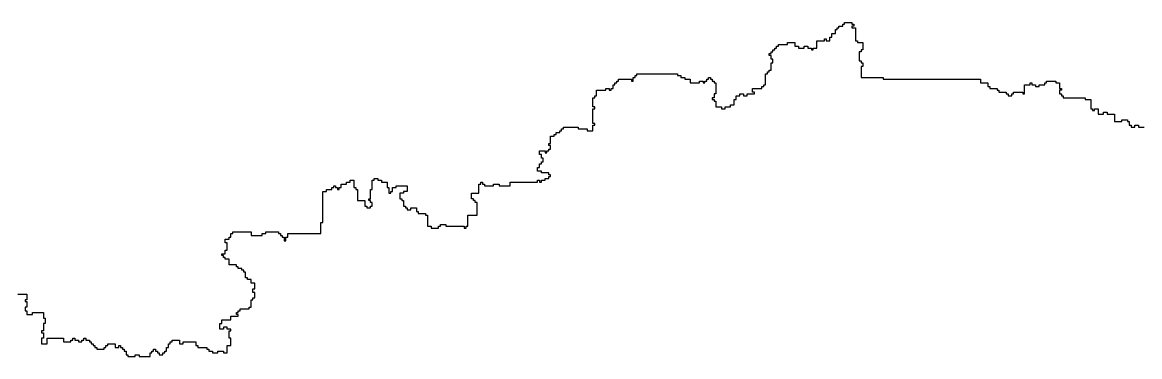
# Model space of a CAD drawing. Header units: inches. Extents: x -98695 to 376223, y 1122520 to 1501782.
# Drawn here: x 4381 to 23139, y 1469886 to 1475500 of the extents above; entities that cross this region are included whole.
import ezdxf

# ---------------------------------------------------------------- set-up
doc = ezdxf.new("R2010")
doc.units = ezdxf.units.IN
doc.header["$MEASUREMENT"] = 0
doc.layers.add('subs1', color=7, linetype='Continuous', true_color=0xc8dcf7)

msp = doc.modelspace()

# ---------------------------------------------------------------- linework, layer by layer
at = {"layer": 'subs1'}
msp.add_polyline3d([(4303, 1470935, 0), (4457, 1470935, 0), (4457, 1470842, 0), (4426, 1470842, 0), (4426, 1470811, 0), (4457, 1470811, 0), (4457, 1470719, 0), (4426, 1470719, 0), (4426, 1470657, 0), (4457, 1470657, 0), (4457, 1470595, 0), (4550, 1470595, 0), (4550, 1470626, 0), (4735, 1470626, 0), (4735, 1470534, 0), (4765, 1470534, 0), (4765, 1470441, 0), (4735, 1470441, 0), (4735, 1470318, 0), (4704, 1470318, 0), (4704, 1470287, 0), (4735, 1470287, 0), (4735, 1470194, 0), (4704, 1470194, 0), (4704, 1470102, 0), (4796, 1470102, 0), (4796, 1470194, 0), (5074, 1470194, 0), (5074, 1470133, 0), (5197, 1470133, 0), (5197, 1470164, 0), (5228, 1470164, 0), (5228, 1470194, 0), (5259, 1470194, 0), (5259, 1470164, 0), (5321, 1470164, 0), (5321, 1470133, 0), (5382, 1470133, 0), (5382, 1470164, 0), (5413, 1470164, 0), (5413, 1470194, 0), (5444, 1470194, 0), (5444, 1470164, 0), (5506, 1470164, 0), (5506, 1470133, 0), (5537, 1470133, 0), (5537, 1470102, 0), (5567, 1470102, 0), (5567, 1470071, 0), (5598, 1470071, 0), (5598, 1470040, 0), (5629, 1470040, 0), (5629, 1470009, 0), (5753, 1470009, 0), (5753, 1470040, 0), (5783, 1470040, 0), (5783, 1470071, 0), (5814, 1470071, 0), (5814, 1470102, 0), (5938, 1470102, 0), (5938, 1470040, 0), (5999, 1470040, 0), (5999, 1470071, 0), (6030, 1470071, 0), (6030, 1470040, 0), (6061, 1470040, 0), (6061, 1470009, 0), (6092, 1470009, 0), (6092, 1469978, 0), (6123, 1469978, 0), (6123, 1469917, 0), (6154, 1469917, 0), (6154, 1469886, 0), (6277, 1469886, 0), (6277, 1469917, 0), (6339, 1469917, 0), (6339, 1469886, 0), (6524, 1469886, 0), (6524, 1469948, 0), (6555, 1469948, 0), (6555, 1469978, 0), (6585, 1469978, 0), (6585, 1470009, 0), (6616, 1470009, 0), (6616, 1469978, 0), (6647, 1469978, 0), (6647, 1469948, 0), (6678, 1469948, 0), (6678, 1469917, 0), (6740, 1469917, 0), (6740, 1469948, 0), (6771, 1469948, 0), (6771, 1469978, 0), (6801, 1469978, 0), (6801, 1470040, 0), (6832, 1470040, 0), (6832, 1470102, 0), (6863, 1470102, 0), (6863, 1470133, 0), (6894, 1470133, 0), (6894, 1470164, 0), (7017, 1470164, 0), (7017, 1470102, 0), (7079, 1470102, 0), (7079, 1470133, 0), (7295, 1470133, 0), (7295, 1470071, 0), (7326, 1470071, 0), (7326, 1470040, 0), (7480, 1470040, 0), (7480, 1470009, 0), (7511, 1470009, 0), (7511, 1469978, 0), (7573, 1469978, 0), (7573, 1469948, 0), (7665, 1469948, 0), (7665, 1469978, 0), (7758, 1469978, 0), (7758, 1469948, 0), (7819, 1469948, 0), (7819, 1470071, 0), (7881, 1470071, 0), (7881, 1470194, 0), (7850, 1470194, 0), (7850, 1470318, 0), (7881, 1470318, 0), (7881, 1470349, 0), (7819, 1470349, 0), (7819, 1470379, 0), (7758, 1470379, 0), (7758, 1470349, 0), (7696, 1470349, 0), (7696, 1470441, 0), (7727, 1470441, 0), (7727, 1470503, 0), (7881, 1470503, 0), (7881, 1470565, 0), (8004, 1470565, 0), (8004, 1470595, 0), (7974, 1470595, 0), (7974, 1470626, 0), (8004, 1470626, 0), (8004, 1470657, 0), (8035, 1470657, 0), (8035, 1470688, 0), (8189, 1470688, 0), (8189, 1470719, 0), (8220, 1470719, 0), (8220, 1470842, 0), (8251, 1470842, 0), (8251, 1470873, 0), (8282, 1470873, 0), (8282, 1470966, 0), (8251, 1470966, 0), (8251, 1471027, 0), (8282, 1471027, 0), (8282, 1471120, 0), (8220, 1471120, 0), (8220, 1471181, 0), (8159, 1471181, 0), (8159, 1471212, 0), (8128, 1471212, 0), (8128, 1471305, 0), (8097, 1471305, 0), (8097, 1471336, 0), (8066, 1471336, 0), (8066, 1471367, 0), (8004, 1471367, 0), (8004, 1471397, 0), (7974, 1471397, 0), (7974, 1471428, 0), (7850, 1471428, 0), (7850, 1471521, 0), (7788, 1471521, 0), (7788, 1471552, 0), (7758, 1471552, 0), (7758, 1471582, 0), (7727, 1471582, 0), (7727, 1471613, 0), (7788, 1471613, 0), (7788, 1471675, 0), (7819, 1471675, 0), (7819, 1471798, 0), (7788, 1471798, 0), (7788, 1471860, 0), (7850, 1471860, 0), (7850, 1471891, 0), (7881, 1471891, 0), (7881, 1471953, 0), (7912, 1471953, 0), (7912, 1471983, 0), (8220, 1471983, 0), (8220, 1471922, 0), (8405, 1471922, 0), (8405, 1471953, 0), (8467, 1471953, 0), (8467, 1471983, 0), (8683, 1471983, 0), (8683, 1471953, 0), (8714, 1471953, 0), (8714, 1471922, 0), (8745, 1471922, 0), (8745, 1471891, 0), (8776, 1471891, 0), (8776, 1471829, 0), (8806, 1471829, 0), (8806, 1471891, 0), (8837, 1471891, 0), (8837, 1471953, 0), (9392, 1471953, 0), (9392, 1472138, 0), (9423, 1472138, 0), (9423, 1472662, 0), (9485, 1472662, 0), (9485, 1472693, 0), (9578, 1472693, 0), (9578, 1472724, 0), (9608, 1472724, 0), (9608, 1472755, 0), (9639, 1472755, 0), (9639, 1472724, 0), (9670, 1472724, 0), (9670, 1472693, 0), (9701, 1472693, 0), (9701, 1472724, 0), (9732, 1472724, 0), (9732, 1472785, 0), (9824, 1472785, 0), (9824, 1472816, 0), (9886, 1472816, 0), (9886, 1472847, 0), (9948, 1472847, 0), (9948, 1472724, 0), (9979, 1472724, 0), (9979, 1472693, 0), (10009, 1472693, 0), (10009, 1472508, 0), (10133, 1472508, 0), (10133, 1472415, 0), (10164, 1472415, 0), (10164, 1472384, 0), (10225, 1472384, 0), (10225, 1472415, 0), (10256, 1472415, 0), (10256, 1472477, 0), (10225, 1472477, 0), (10225, 1472508, 0), (10195, 1472508, 0), (10195, 1472539, 0), (10225, 1472539, 0), (10225, 1472693, 0), (10256, 1472693, 0), (10256, 1472847, 0), (10287, 1472847, 0), (10287, 1472878, 0), (10349, 1472878, 0), (10349, 1472847, 0), (10410, 1472847, 0), (10410, 1472816, 0), (10503, 1472816, 0), (10503, 1472724, 0), (10534, 1472724, 0), (10534, 1472631, 0), (10565, 1472631, 0), (10565, 1472662, 0), (10596, 1472662, 0), (10596, 1472724, 0), (10657, 1472724, 0), (10657, 1472755, 0), (10842, 1472755, 0), (10842, 1472662, 0), (10781, 1472662, 0), (10781, 1472631, 0), (10719, 1472631, 0), (10719, 1472539, 0), (10750, 1472539, 0), (10750, 1472508, 0), (10781, 1472508, 0), (10781, 1472415, 0), (10811, 1472415, 0), (10811, 1472384, 0), (10842, 1472384, 0), (10842, 1472354, 0), (10904, 1472354, 0), (10904, 1472384, 0), (10997, 1472384, 0), (10997, 1472323, 0), (11027, 1472323, 0), (11027, 1472292, 0), (11151, 1472292, 0), (11151, 1472261, 0), (11182, 1472261, 0), (11182, 1472076, 0), (11243, 1472076, 0), (11243, 1472045, 0), (11367, 1472045, 0), (11367, 1472076, 0), (11398, 1472076, 0), (11398, 1472107, 0), (11490, 1472107, 0), (11490, 1472076, 0), (11799, 1472076, 0), (11799, 1472045, 0), (11829, 1472045, 0), (11829, 1472076, 0), (11860, 1472076, 0), (11860, 1472261, 0), (12014, 1472261, 0), (12014, 1472477, 0), (11984, 1472477, 0), (11984, 1472508, 0), (11953, 1472508, 0), (11953, 1472539, 0), (11922, 1472539, 0), (11922, 1472631, 0), (12045, 1472631, 0), (12045, 1472785, 0), (12076, 1472785, 0), (12076, 1472816, 0), (12107, 1472816, 0), (12107, 1472785, 0), (12138, 1472785, 0), (12138, 1472755, 0), (12292, 1472755, 0), (12292, 1472785, 0), (12385, 1472785, 0), (12385, 1472755, 0), (12570, 1472755, 0), (12570, 1472816, 0), (13032, 1472816, 0), (13032, 1472847, 0), (13063, 1472847, 0), (13063, 1472816, 0), (13094, 1472816, 0), (13094, 1472847, 0), (13156, 1472847, 0), (13156, 1472878, 0), (13218, 1472878, 0), (13218, 1472909, 0), (13248, 1472909, 0), (13248, 1472940, 0), (13218, 1472940, 0), (13218, 1472971, 0), (13094, 1472971, 0), (13094, 1473001, 0), (13032, 1473001, 0), (13032, 1473063, 0), (13063, 1473063, 0), (13063, 1473125, 0), (13094, 1473125, 0), (13094, 1473156, 0), (13125, 1473156, 0), (13125, 1473217, 0), (13094, 1473217, 0), (13094, 1473279, 0), (13063, 1473279, 0), (13063, 1473341, 0), (13156, 1473341, 0), (13156, 1473310, 0), (13187, 1473310, 0), (13187, 1473341, 0), (13218, 1473341, 0), (13218, 1473372, 0), (13248, 1473372, 0), (13248, 1473433, 0), (13218, 1473433, 0), (13218, 1473464, 0), (13248, 1473464, 0), (13248, 1473588, 0), (13310, 1473588, 0), (13310, 1473618, 0), (13341, 1473618, 0), (13341, 1473649, 0), (13403, 1473649, 0), (13403, 1473680, 0), (13433, 1473680, 0), (13433, 1473711, 0), (13464, 1473711, 0), (13464, 1473742, 0), (13711, 1473742, 0), (13711, 1473711, 0), (13865, 1473711, 0), (13865, 1473680, 0), (13958, 1473680, 0), (13958, 1473773, 0), (13989, 1473773, 0), (13989, 1473803, 0), (13958, 1473803, 0), (13958, 1474050, 0), (13989, 1474050, 0), (13989, 1474081, 0), (13958, 1474081, 0), (13958, 1474235, 0), (13989, 1474235, 0), (13989, 1474266, 0), (14020, 1474266, 0), (14020, 1474359, 0), (14174, 1474359, 0), (14174, 1474390, 0), (14235, 1474390, 0), (14235, 1474359, 0), (14266, 1474359, 0), (14266, 1474390, 0), (14297, 1474390, 0), (14297, 1474451, 0), (14328, 1474451, 0), (14328, 1474482, 0), (14359, 1474482, 0), (14359, 1474513, 0), (14390, 1474513, 0), (14390, 1474544, 0), (14606, 1474544, 0), (14606, 1474513, 0), (14636, 1474513, 0), (14636, 1474575, 0), (14667, 1474575, 0), (14667, 1474605, 0), (14698, 1474605, 0), (14698, 1474636, 0), (15377, 1474636, 0), (15377, 1474605, 0), (15438, 1474605, 0), (15438, 1474575, 0), (15500, 1474575, 0), (15500, 1474544, 0), (15593, 1474544, 0), (15593, 1474482, 0), (15747, 1474482, 0), (15747, 1474513, 0), (15809, 1474513, 0), (15809, 1474482, 0), (15839, 1474482, 0), (15839, 1474513, 0), (15870, 1474513, 0), (15870, 1474544, 0), (15901, 1474544, 0), (15901, 1474575, 0), (15932, 1474575, 0), (15932, 1474544, 0), (15963, 1474544, 0), (15963, 1474513, 0), (15994, 1474513, 0), (15994, 1474482, 0), (16025, 1474482, 0), (16025, 1474297, 0), (15994, 1474297, 0), (15994, 1474235, 0), (15963, 1474235, 0), (15963, 1474204, 0), (15994, 1474204, 0), (15994, 1474174, 0), (16025, 1474174, 0), (16025, 1474081, 0), (16117, 1474081, 0), (16117, 1474050, 0), (16179, 1474050, 0), (16179, 1474081, 0), (16271, 1474081, 0), (16271, 1474112, 0), (16333, 1474112, 0), (16333, 1474204, 0), (16364, 1474204, 0), (16364, 1474266, 0), (16426, 1474266, 0), (16426, 1474297, 0), (16487, 1474297, 0), (16487, 1474266, 0), (16549, 1474266, 0), (16549, 1474297, 0), (16672, 1474297, 0), (16672, 1474328, 0), (16641, 1474328, 0), (16641, 1474390, 0), (16796, 1474390, 0), (16796, 1474420, 0), (16827, 1474420, 0), (16827, 1474451, 0), (16857, 1474451, 0), (16857, 1474636, 0), (16888, 1474636, 0), (16888, 1474667, 0), (16919, 1474667, 0), (16919, 1474698, 0), (16950, 1474698, 0), (16950, 1474821, 0), (16981, 1474821, 0), (16981, 1474883, 0), (16950, 1474883, 0), (16950, 1474945, 0), (16919, 1474945, 0), (16919, 1474976, 0), (16950, 1474976, 0), (16950, 1475006, 0), (16981, 1475006, 0), (16981, 1475037, 0), (17012, 1475037, 0), (17012, 1475068, 0), (17043, 1475068, 0), (17043, 1475099, 0), (17073, 1475099, 0), (17073, 1475130, 0), (17228, 1475130, 0), (17228, 1475161, 0), (17351, 1475161, 0), (17351, 1475099, 0), (17413, 1475099, 0), (17413, 1475068, 0), (17505, 1475068, 0), (17505, 1475099, 0), (17567, 1475099, 0), (17567, 1475068, 0), (17629, 1475068, 0), (17629, 1475037, 0), (17659, 1475037, 0), (17659, 1475068, 0), (17721, 1475068, 0), (17721, 1475192, 0), (17845, 1475192, 0), (17845, 1475222, 0), (17875, 1475222, 0), (17875, 1475192, 0), (17937, 1475192, 0), (17937, 1475253, 0), (17968, 1475253, 0), (17968, 1475315, 0), (18030, 1475315, 0), (18030, 1475377, 0), (18060, 1475377, 0), (18060, 1475407, 0), (18091, 1475407, 0), (18091, 1475438, 0), (18153, 1475438, 0), (18153, 1475469, 0), (18184, 1475469, 0), (18184, 1475500, 0), (18307, 1475500, 0), (18307, 1475469, 0), (18338, 1475469, 0), (18338, 1475438, 0), (18307, 1475438, 0), (18307, 1475407, 0), (18369, 1475407, 0), (18369, 1475192, 0), (18400, 1475192, 0), (18400, 1475161, 0), (18492, 1475161, 0), (18492, 1475037, 0), (18461, 1475037, 0), (18461, 1475006, 0), (18431, 1475006, 0), (18431, 1474852, 0), (18461, 1474852, 0), (18461, 1474821, 0), (18492, 1474821, 0), (18492, 1474760, 0), (18461, 1474760, 0), (18461, 1474575, 0), (18832, 1474575, 0), (18832, 1474544, 0), (20467, 1474544, 0), (20467, 1474482, 0), (20590, 1474482, 0), (20590, 1474420, 0), (20621, 1474420, 0), (20621, 1474390, 0), (20744, 1474390, 0), (20744, 1474359, 0), (20775, 1474359, 0), (20775, 1474328, 0), (20898, 1474328, 0), (20898, 1474297, 0), (20929, 1474297, 0), (20929, 1474266, 0), (20991, 1474266, 0), (20991, 1474297, 0), (21022, 1474297, 0), (21022, 1474328, 0), (21176, 1474328, 0), (21176, 1474297, 0), (21207, 1474297, 0), (21207, 1474451, 0), (21299, 1474451, 0), (21299, 1474482, 0), (21330, 1474482, 0), (21330, 1474451, 0), (21392, 1474451, 0), (21392, 1474420, 0), (21454, 1474420, 0), (21454, 1474451, 0), (21546, 1474451, 0), (21546, 1474482, 0), (21577, 1474482, 0), (21577, 1474513, 0), (21731, 1474513, 0), (21731, 1474482, 0), (21793, 1474482, 0), (21793, 1474390, 0), (21824, 1474390, 0), (21824, 1474359, 0), (21793, 1474359, 0), (21793, 1474297, 0), (21824, 1474297, 0), (21824, 1474266, 0), (21855, 1474266, 0), (21855, 1474235, 0), (22225, 1474235, 0), (22225, 1474204, 0), (22317, 1474204, 0), (22317, 1474050, 0), (22348, 1474050, 0), (22348, 1474019, 0), (22379, 1474019, 0), (22379, 1474050, 0), (22441, 1474050, 0), (22441, 1473958, 0), (22533, 1473958, 0), (22533, 1473989, 0), (22595, 1473989, 0), (22595, 1473958, 0), (22718, 1473958, 0), (22718, 1473834, 0), (22842, 1473834, 0), (22842, 1473865, 0), (22934, 1473865, 0), (22934, 1473834, 0), (22965, 1473834, 0), (22965, 1473773, 0), (22996, 1473773, 0), (22996, 1473742, 0), (23058, 1473742, 0), (23058, 1473773, 0), (23119, 1473773, 0), (23119, 1473742, 0), (23212, 1473742, 0)], dxfattribs=at)

doc.saveas('drawing.dxf')
